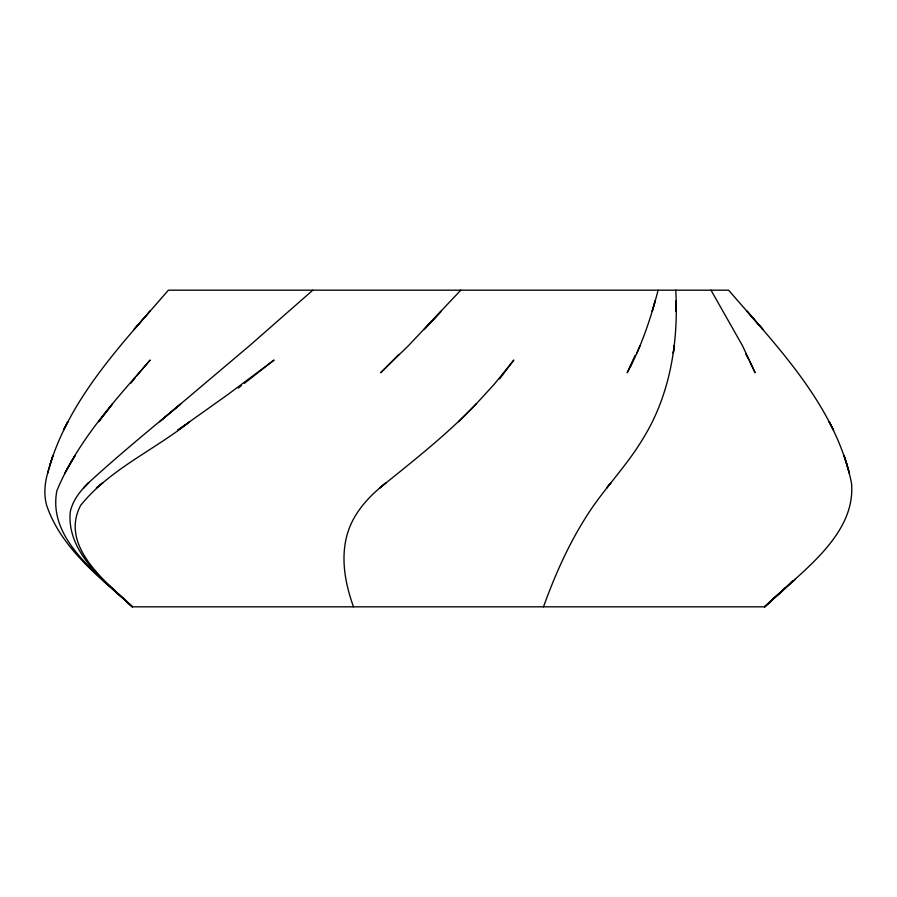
<?xml version="1.0" encoding="UTF-8"?>
<svg xmlns="http://www.w3.org/2000/svg" width="897" height="897" viewBox="0 0 897 897"><rect width="100%" height="100%" fill="white"/><g stroke="black" fill="none" stroke-linecap="round" stroke-linejoin="round"><path stroke-width="1.35" d="M47.608 473.235C44.659 483.696 43.706 494.931 46.7 505.504C61.332 548.549 99.859 577.466 132.364 606.821L764.636 606.821C797.489 574.349 856.68 536.271 851.455 482.833C835.578 406.083 777.912 347.498 728.622 290.18L168.378 290.18C120.893 345.199 66.714 400.925 47.608 473.235L52.979 455.452L50.131 464.175M658.118 290.18C650.695 318.659 641.344 346.859 627.182 372.748L635.11 355.447M543.492 606.821C554.413 576.58 567.386 546.957 584.407 519.621C601.708 491.007 625.915 467.348 643.014 438.611C670.429 394.332 678.67 341.477 675.744 290.18M636.881 353.126L640.021 345.749M630.456 366.593L633.293 360.067M499.618 378.949L513.813 360.067L494.37 384.107L476.161 403.975M130.973 383.075L135.099 377.917M136.748 375.854L150.158 360.067C115.164 400.275 77.557 440.842 56.903 490.648C47.025 540.835 101.798 576.569 132.364 606.821C106.429 582.545 59.258 546.273 80.584 505.504C109.378 469.389 154.06 450.316 189.715 421.758L177.684 430.235L228.029 394.422L274.067 360.067L244.421 383.299M460.8 290.18L408.37 345.749L380.631 372.748L398.941 354.337M458.49 421.758L476.184 403.975C446.605 434.832 412.923 461.193 379.734 487.968C367.03 498.844 355.705 511.884 349.505 527.604C339.559 553.258 344.403 581.704 353.508 606.821M785.548 587.838L764.636 606.821L795.325 579.361M790.257 583.128L792.141 581.245M792.533 581.245L764.636 606.821M312.829 290.18L249.489 345.749L159.565 421.758L180.712 403.975C149.597 429.82 118.303 455.497 88.478 482.833C80.181 490.995 72.511 500.571 70.19 512.277C66.793 553.348 105.644 581.794 132.364 606.821M238.277 388.076L241.349 385.688M710.996 290.18L742.503 345.749L755.128 372.748L749.679 361.222M745.811 354.102L749.13 360.067M674.185 345.749L673.322 353.126L674.185 345.749M655.146 300.977L652.254 311.102L655.146 300.977M67.824 421.758L63.485 430.235L67.858 421.758M69.854 464.175L64.786 473.235L75.135 455.452L69.854 464.175M112.405 403.975L98.636 421.758L112.428 403.975M610.801 482.833L606.708 487.968L610.846 482.833M150.068 311.102L134.001 329.535L150.068 311.102M441.324 311.102L424.057 329.535L441.324 311.102M88.534 482.833L83.578 487.968L88.534 482.833M385.867 482.833L379.79 487.968L385.912 482.833M102.729 482.833L96.36 487.968L102.774 482.833M762.999 329.535L746.932 311.102L763.033 329.535M833.571 430.235L829.142 421.758L833.515 430.235M846.869 464.175L844.021 455.452L849.392 473.235L846.858 464.175M675.99 311.102L675.912 300.977L675.968 311.102"/></g></svg>
